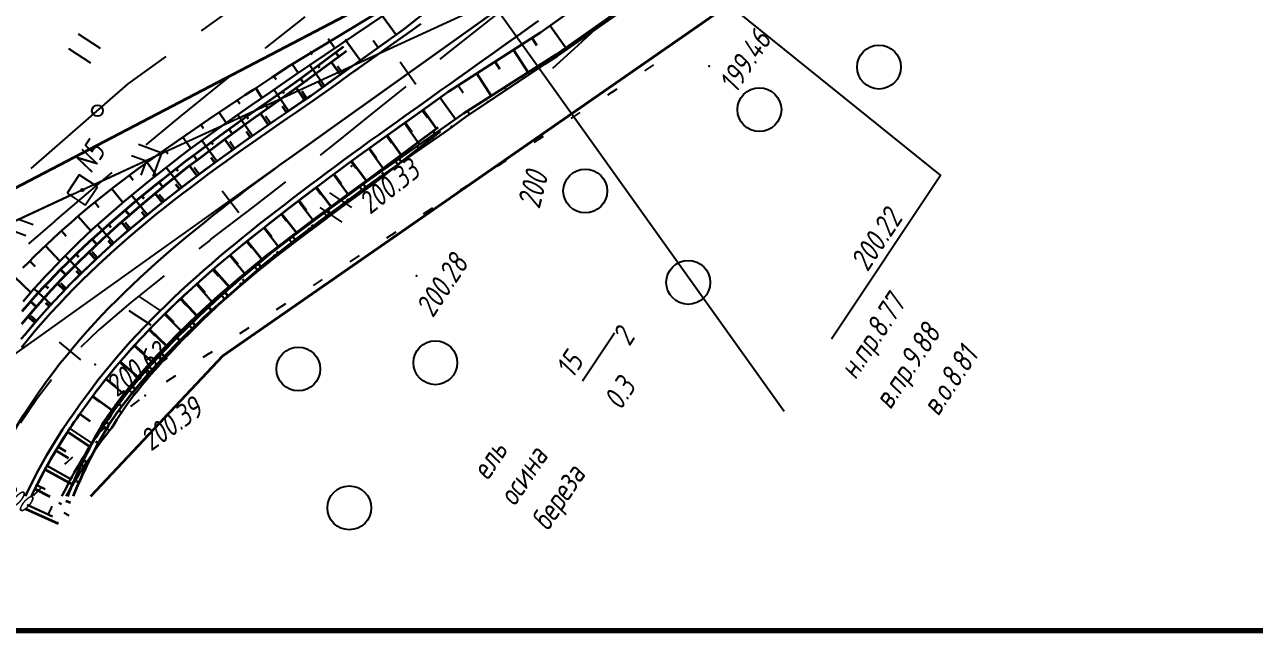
# Model space of a CAD drawing. Header units: millimetres. Extents: x 1808 to 2910, y -1045 to 155.
# Drawn here: x 1901.4 to 2013.6, y -130.5 to -75.3 of the extents above; entities that cross this region are included whole.
import ezdxf

# ---------------------------------------------------------------- set-up
doc = ezdxf.new("R2010")
doc.units = ezdxf.units.MM
doc.linetypes.add('CONTI', pattern=[0])
for name, color, linetype, lineweight in [('10', 1, 'Continuous', 35), ('КОПИЯ_ОСЬ_13_ОТКОСЫ', 7, 'Continuous', 30), ('КОПИЯ_ОСЬ_ГРАНИЦЫ_ПОЛОС', 7, 'Continuous', 30), ('ОСЬ_ВЕРХ_ПОКРЫТИЯ_ГРАНИЦЫ_ПОЛОС', 7, 'Continuous', 30), ('ОСЬ_ВЕРХ_ПОКРЫТИЯ_ОСЬ', 1, 'Continuous', 30), ('Ось_примыкания', 1, 'Continuous', 35)]:
    doc.layers.add(name, color=color, linetype=linetype, lineweight=lineweight)
for name, color, linetype in [('_Оформление', 7, 'Continuous'), ('GOR_BDEFAULT', 212, 'CONTI'), ('NAD_MDEFAULT', 7, 'CONTI'), ('PI_OTDEFAULT', 172, 'CONTI'), ('PI_TTDEFAULT', 5, 'CONTI'), ('PLN_O', 7, 'CONTI'), ('SIT_LDEFAULT', 7, 'CONTI'), ('USLZNDEFAULT', 7, 'CONTI'), ('ZAPSKDEFAULT', 7, 'CONTI'), ('КОПИЯ_ОСЬ_ТАНГЕНСЫ', 1, 'Continuous'), ('ОСЬ_ВЕРХ_ПОКРЫТИЯ_ОТКОСЫ', 7, 'Continuous'), ('ОСЬ_ВЕРХ_ПОКРЫТИЯ_ПИКЕТЫ', 1, 'Continuous')]:
    doc.layers.add(name, color=color, linetype=linetype)
doc.styles.add('eskd', font='isocpeur.ttf', dxfattribs={"width": 1.2, "height": 2})
doc.styles.add('SHRFT', font='isocpeui.ttf')

# ---------------------------------------------------------------- blocks, each defined once
blk = doc.blocks.new('BL_2011')
at = {"color": 0}
for p, q in [((0, 0), (0, 2.4)), ((1.6, 0), (1.6, 2.4))]:
    blk.add_line(p, q, dxfattribs=at)
blk = doc.blocks.new('BL_2004')
at = {"color": 0}
blk.add_circle((0, 0), 2, dxfattribs=at)
blk = doc.blocks.new('BL_27')
at = {"color": 0}
for p, q in [((1, 1), (-1, 1)), ((-1, 1), (-1, -1)), ((1, -1), (1, 1)), ((-1, -1), (1, -1))]:
    blk.add_line(p, q, dxfattribs=at)
blk.add_circle((0, 0), 0.1, dxfattribs=at)

msp = doc.modelspace()

# ---------------------------------------------------------------- linework, layer by layer
at = {"ltscale": 7}
msp.add_lwpolyline([(1970.69, -110.54), (1914.55, -31.89)], dxfattribs=at)
at = {"linetype": 'Continuous'}
msp.add_lwpolyline([(1975.03, -103.93), (1984.95, -89), (1957.59, -66.93)], dxfattribs=at)
at = {"layer": '10'}
for points in [[(2382.69, 127.33), (2304.69, 117.93), (2248.38, 103.31), (2232.75, 96.81), (2234.74, 91.43), (2189.64, 71.97), (2156, 57.46), (2151.97, 61.61), (2129.33, 51.95), (2020.8, 1.33), (1972.53, -32.75), (1978.89, -39.35), (1952.55, -57.17), (1943.27, -65.07), (1934.81, -72.26), (1892.21, -94.53), (1879.6, -105.38), (1875.38, -115.96)], [(2833.66, 67.69), (2735.09, 89.85), (2647.18, 100.83), (2559.51, 104.27), (2471.14, 107.41), (2378.38, 106.69), (2305.8, 97.11), (2295.2, 94.28), (2295.2, 94.28), (2255.3, 73.82), (2141.58, 24.66), (2035.75, -24.69), (1963.91, -74.64), (1919.51, -105.48), (1907.46, -118.26)], [(1907.46, -118.26), (1919.51, -105.48), (1963.91, -74.64), (2035.75, -24.69), (2141.58, 24.66), (2255.3, 73.82), (2295.2, 94.28), (2295.2, 94.28), (2305.8, 97.11), (2378.38, 106.69), (2471.14, 107.41), (2559.51, 104.27), (2647.18, 100.83), (2735.09, 89.85), (2833.66, 67.69)], [(1875.38, -115.96), (1879.6, -105.38), (1892.21, -94.53), (1934.81, -72.26), (1943.27, -65.07), (1952.55, -57.17), (1978.89, -39.35), (1972.53, -32.75), (2020.8, 1.33), (2129.33, 51.95)]]:
    msp.add_lwpolyline(points, dxfattribs=at)
at = {"layer": '_Оформление', "lineweight": 70, "ltscale": 200}
msp.add_lwpolyline([(2884.31, 155.37), (1844.1, 155.37), (1844.1, -130.51), (2884.31, -130.51)], close=True, dxfattribs=at)
at = {"layer": 'GOR_BDEFAULT', "color": 212, "elevation": 200, "flags": 128}
for points in [[(1970.51, -57.62), (1970.15, -58.28), (1969.31, -59.04), (1965.2, -63.73), (1961.98, -67.46), (1959.39, -70.53), (1956.79, -72.75), (1954.27, -74.97), (1951.87, -77.16), (1949.58, -79.26)], [(1903.92, -119.19), (1903.77, -119.47), (1903.54, -119.95)], [(1905.48, -120.06), (1905.02, -119.77)]]:
    msp.add_lwpolyline(points, dxfattribs=at)
at = {"layer": 'NAD_MDEFAULT', "color": 0}
msp.add_line((1952.32, -107.74), (1955.23, -103.37), dxfattribs=at)
at = {"layer": 'PI_TTDEFAULT', "color": 5}
for p in [(1963.86, -79.04, 199.46), (1931.23, -88.18, 200.33), (1937.18, -98.18, 200.28), (1907.87, -106.25, 200.62), (1912.41, -109.09, 200.39)]:
    msp.add_point(p, dxfattribs=at)
at = {"layer": 'PLN_O'}
for p, q in [((1917.57, -75.83), (1930.54, -66.46)), ((1910.87, -80.67), (1914.33, -78.18)), ((1902.03, -88.37), (1910.87, -80.67))]:
    msp.add_line(p, q, dxfattribs=at)
msp.add_circle((1908.07, -83.11), 0.5, dxfattribs=at)
at = {"layer": 'SIT_LDEFAULT', "color": 7}
for p, q in [((1906.68, -90.34), (1957.51, -66.96)), ((1923.42, -77.38), (1927.02, -74.54)), ((1944.52, -74.26), (1940.64, -77.35)), ((1923.38, -77.4), (1923.41, -77.37)), ((1940.63, -77.35), (1939.31, -78.41)), ((1957.98, -79.48), (1958.82, -78.94)), ((1915.66, -83.62), (1919.68, -80.36)), ((1919.68, -80.36), (1920.27, -79.9)), ((1936.19, -80.91), (1933.17, -83.33)), ((1954.63, -81.65), (1955.47, -81.11)), ((1912.5, -86.22), (1915.66, -83.62)), ((1933.17, -83.33), (1929.68, -86.13)), ((1951.27, -83.82), (1952.11, -83.28)), ((1913.95, -86.99), (1911.82, -86.2)), ((1929.68, -86.13), (1928.37, -87.15)), ((1947.9, -85.98), (1948.74, -85.44)), ((1907.59, -89.92), (1913.95, -86.99)), ((1911.17, -87.18), (1912.5, -87.67)), ((1913.16, -89.12), (1913.95, -86.99)), ((1912.5, -87.67), (1912.01, -88.99)), ((1944.54, -88.16), (1944.88, -87.94)), ((1944.88, -87.93), (1945.38, -87.61)), ((1907.69, -90.19), (1909.41, -88.76)), ((1925.23, -89.6), (1922.24, -91.9)), ((1864.57, -109.87), (1906.68, -90.34)), ((1905.77, -90.76), (1899.43, -93.71)), ((1904.19, -93.17), (1907.69, -90.19)), ((1941.19, -90.34), (1942.03, -89.8)), ((1922.24, -91.9), (1918.33, -94.89)), ((1937.82, -92.52), (1938.66, -91.98)), ((1902.21, -93.52), (1900.87, -93.03)), ((1899.43, -93.71), (1901.54, -94.48)), ((1901.82, -95.26), (1904.2, -93.18)), ((1934.47, -94.69), (1935.31, -94.15)), ((1918.34, -94.91), (1917.3, -95.71)), ((1931.12, -96.88), (1931.96, -96.33)), ((1914.14, -98.16), (1911.11, -100.6)), ((1927.76, -99.05), (1928.6, -98.51)), ((1911.11, -100.6), (1908.18, -103.1)), ((1924.41, -101.23), (1925.25, -100.69)), ((1908.18, -103.1), (1906.56, -104.66)), ((1921.06, -103.42), (1921.9, -102.88)), ((1917.72, -105.6), (1918.19, -105.29)), ((1918.19, -105.29), (1918.55, -105.06)), ((1903.89, -107.64), (1902.57, -109.36)), ((1914.38, -107.8), (1915.21, -107.25)), ((1902.58, -109.36), (1901.06, -111.62)), ((1911.1, -110.09), (1911.89, -109.48)), ((1908.01, -112.66), (1908.77, -112.01)), ((1905.09, -115.36), (1905.28, -115.19)), ((1905.28, -115.19), (1905.82, -114.69)), ((1902.24, -118.19), (1902.95, -117.48))]:
    msp.add_line(p, q, dxfattribs=at)
at = {"layer": 'КОПИЯ_ОСЬ_13_ОТКОСЫ'}
for points in [[(1902.05, -118.26), (1902.14, -118.06), (1902.32, -117.7), (1902.49, -117.35), (1902.68, -116.99), (1902.86, -116.64), (1903.05, -116.28), (1903.24, -115.93), (1903.43, -115.58), (1903.62, -115.23), (1903.82, -114.88), (1904.02, -114.54), (1904.23, -114.19), (1904.43, -113.85), (1904.64, -113.51), (1904.85, -113.17), (1905.07, -112.83), (1905.29, -112.5), (1905.5, -112.16), (1905.73, -111.83), (1905.95, -111.5), (1906.18, -111.17), (1906.41, -110.84), (1906.64, -110.52), (1906.88, -110.19), (1907.15, -109.81), (1907.43, -109.43), (1907.71, -109.04), (1907.99, -108.67), (1908.28, -108.29), (1908.66, -107.8), (1909.05, -107.31), (1909.44, -106.83), (1909.84, -106.35), (1910.26, -105.86), (1910.68, -105.38), (1911.1, -104.9), (1911.53, -104.42), (1911.97, -103.95), (1912.41, -103.48), (1912.86, -103.01), (1913.31, -102.55), (1915.16, -100.73), (1917.08, -98.95), (1919.06, -97.21), (1921.09, -95.51), (1923.21, -93.81), (1925.45, -92.05), (1927.73, -90.32), (1929.27, -89.17), (1931.59, -87.44), (1940.05, -81.39), (1948.48, -75.99), (1971.52, -59.55)], [(1904.83, -118.26), (1904.89, -118.15), (1905.06, -117.8), (1905.23, -117.47), (1905.41, -117.13), (1905.59, -116.79), (1905.77, -116.46), (1905.95, -116.12), (1906.14, -115.79), (1906.33, -115.46), (1906.52, -115.13), (1906.71, -114.8), (1906.91, -114.48), (1907.11, -114.15), (1907.31, -113.83), (1907.52, -113.51), (1907.73, -113.19), (1907.94, -112.87), (1908.15, -112.55), (1908.37, -112.23), (1908.58, -111.92), (1908.8, -111.61), (1909.06, -111.23), (1909.31, -110.86), (1909.57, -110.49), (1909.83, -110.12), (1910.1, -109.76), (1910.55, -109.15), (1910.94, -108.67), (1911.33, -108.2), (1911.72, -107.73), (1912.12, -107.26), (1912.52, -106.79), (1912.94, -106.33), (1913.35, -105.87), (1913.77, -105.41), (1915.52, -103.61), (1916.12, -103.02), (1917.34, -101.85), (1919.21, -100.11), (1921.15, -98.41), (1923.15, -96.73), (1923.83, -96.17), (1926.05, -94.45), (1928.32, -92.75), (1929.08, -92.18), (1930.62, -91.05), (1932.95, -89.35), (1941.46, -83.36), (1949.91, -77.99), (1973.05, -61.69)], [(1904.83, -118.26), (1904.89, -118.15), (1905.06, -117.8), (1905.23, -117.47), (1905.41, -117.13), (1905.59, -116.79), (1905.77, -116.46), (1905.95, -116.12), (1906.14, -115.79), (1906.33, -115.46), (1906.52, -115.13), (1906.71, -114.8), (1906.91, -114.48), (1907.11, -114.15), (1907.31, -113.83), (1907.52, -113.51), (1907.73, -113.19), (1907.94, -112.87), (1908.15, -112.55), (1908.37, -112.23), (1908.58, -111.92), (1908.8, -111.61), (1909.06, -111.23), (1909.31, -110.86), (1909.57, -110.49), (1909.83, -110.12), (1910.1, -109.76), (1910.55, -109.15), (1910.94, -108.67), (1911.33, -108.2), (1911.72, -107.73), (1912.12, -107.26), (1912.52, -106.79), (1912.94, -106.33), (1913.35, -105.87), (1913.77, -105.41), (1915.52, -103.61), (1916.12, -103.02), (1917.34, -101.85), (1919.21, -100.11), (1921.15, -98.41), (1923.15, -96.73), (1923.83, -96.17), (1926.05, -94.45), (1928.32, -92.75), (1929.08, -92.18), (1930.62, -91.05), (1932.95, -89.35), (1941.46, -83.36), (1949.91, -77.99), (1973.05, -61.69)], [(1901.12, -103.93), (1901.46, -103.51), (1901.81, -103.09), (1902.27, -102.54), (1902.74, -102.01), (1903.21, -101.47), (1903.69, -100.94), (1904.18, -100.41), (1904.67, -99.89), (1905.17, -99.37), (1905.68, -98.85), (1906.19, -98.34), (1906.7, -97.84), (1907.22, -97.34), (1907.74, -96.84), (1908.44, -96.2), (1909.14, -95.56), (1909.85, -94.92), (1912.01, -93.08), (1914.21, -91.3), (1916.43, -89.59), (1918.72, -87.89), (1921.12, -86.17), (1923.52, -84.49), (1925.12, -83.38), (1927.52, -81.74), (1935.99, -75.7), (1943.84, -69.48)], [(1901.26, -97.45), (1901.8, -96.91), (1902.34, -96.38), (1902.89, -95.84), (1903.44, -95.32), (1903.99, -94.8), (1904.54, -94.29), (1905.1, -93.79), (1905.66, -93.29), (1906.41, -92.63), (1907.17, -91.99), (1909.48, -90.14), (1911.81, -88.38), (1914.15, -86.7), (1914.94, -86.15), (1918.2, -83.9), (1920.68, -82.24), (1921.5, -81.7), (1922.32, -81.16), (1923.96, -80.09), (1925.59, -79.03), (1935.34, -73.11)], [(1901.29, -100.5), (1901.78, -99.93), (1902.27, -99.37), (1902.77, -98.81), (1903.27, -98.27), (1903.78, -97.73), (1904.29, -97.19), (1904.81, -96.66), (1905.33, -96.13), (1905.85, -95.62), (1906.38, -95.1), (1906.91, -94.59), (1907.62, -93.92), (1908.34, -93.26), (1910.53, -91.36), (1912.75, -89.53), (1914.99, -87.76), (1915.74, -87.19), (1916.5, -86.62), (1918.92, -84.86), (1921.34, -83.14), (1922.14, -82.58), (1923.75, -81.47), (1926.15, -79.82), (1935.59, -73.46)], [(1901.29, -100.5), (1901.78, -99.93), (1902.27, -99.37), (1902.77, -98.81), (1903.27, -98.27), (1903.78, -97.73), (1904.29, -97.19), (1904.81, -96.66), (1905.33, -96.13), (1905.85, -95.62), (1906.38, -95.1), (1906.91, -94.59), (1907.62, -93.92), (1908.34, -93.26), (1910.53, -91.36), (1912.75, -89.53), (1914.99, -87.76), (1915.74, -87.19), (1916.5, -86.62), (1918.92, -84.86), (1921.34, -83.14), (1922.14, -82.58), (1923.75, -81.47), (1926.15, -79.82), (1935.59, -73.46)], [(1905.21, -118.26), (1905.37, -117.98), (1905.56, -117.64), (1905.75, -117.32), (1905.94, -116.99), (1906.14, -116.67), (1906.33, -116.35), (1906.54, -116.03), (1906.74, -115.71), (1906.94, -115.39), (1907.15, -115.08), (1907.36, -114.77), (1907.58, -114.45), (1907.79, -114.14), (1908.01, -113.84), (1908.23, -113.53), (1908.45, -113.22), (1908.68, -112.92), (1908.91, -112.62), (1909.14, -112.32), (1909.37, -112.02), (1909.61, -111.65), (1909.85, -111.27), (1910.09, -110.9), (1910.34, -110.52), (1910.59, -110.16), (1911.03, -109.54), (1911.4, -109.06), (1911.78, -108.59), (1912.16, -108.11), (1912.55, -107.65), (1912.94, -107.18), (1913.35, -106.71), (1913.75, -106.25), (1914.16, -105.8), (1915.87, -103.99), (1916.46, -103.39), (1917.65, -102.21), (1919.5, -100.45), (1921.41, -98.73), (1923.38, -97.02), (1924.05, -96.46), (1926.27, -94.74), (1928.53, -93.04), (1929.29, -92.47), (1930.83, -91.34), (1933.16, -89.63), (1940.06, -84.85), (1941.68, -83.67), (1948.91, -78.83), (1950.01, -78.13), (1956.56, -73.54)], [(1935.3, -76.19), (1934.08, -74.48)], [(1949.37, -75.36), (1950.8, -77.36)], [(1953.61, -75.6), (1953.58, -75.55)], [(1929.12, -76.56), (1929.65, -77.32)], [(1932.04, -78.51), (1930.67, -76.6)], [(1933.67, -77.35), (1933.21, -76.71)], [(1947.72, -76.48), (1948.15, -77.17)], [(1951.97, -76.75), (1951.87, -76.6)], [(1927.48, -77.71), (1927.66, -77.97)], [(1946.03, -77.56), (1947.35, -79.61)], [(1950.34, -77.9), (1950.3, -77.85)], [(1925.84, -78.86), (1926.39, -79.64)], [(1928.79, -80.84), (1927.42, -78.92)], [(1930.41, -79.68), (1929.96, -79.04)], [(1944.35, -78.64), (1944.78, -79.32)], [(1948.66, -79), (1948.56, -78.84)], [(1924.17, -79.95), (1924.36, -80.25)], [(1942.66, -79.72), (1943.97, -81.76)], [(1947, -80.11), (1946.95, -80.03)], [(1922.5, -81.05), (1923.07, -81.94)], [(1925.5, -83.12), (1924.17, -81.18)], [(1927.15, -81.99), (1926.71, -81.34)], [(1940.98, -80.8), (1941.41, -81.48)], [(1945.34, -81.22), (1945.18, -80.99)], [(1920.82, -82.14), (1921.04, -82.47)], [(1939.32, -81.92), (1940.72, -83.88)], [(1943.68, -82.34), (1943.61, -82.23)], [(1919.16, -83.26), (1919.81, -84.22)], [(1922.22, -85.4), (1920.87, -83.48)], [(1923.86, -84.26), (1923.41, -83.61)], [(1937.69, -83.08), (1938.16, -83.73)], [(1942.02, -83.45), (1941.81, -83.14)], [(1917.5, -84.38), (1917.74, -84.73)], [(1936.07, -84.24), (1937.45, -86.18)], [(1940.39, -84.61), (1940.31, -84.5)], [(1915.86, -85.51), (1916.58, -86.56)], [(1918.96, -87.72), (1917.59, -85.82)], [(1920.58, -86.55), (1920.13, -85.92)], [(1934.44, -85.4), (1934.9, -86.04)], [(1938.75, -85.75), (1938.52, -85.43)], [(1914.21, -86.65), (1914.49, -87.05)], [(1932.81, -86.56), (1934.18, -88.48)], [(1937.11, -86.89), (1937.04, -86.79)], [(1912.59, -87.82), (1913.43, -88.99)], [(1915.75, -90.11), (1914.34, -88.28)], [(1917.35, -88.91), (1916.89, -88.29)], [(1931.19, -87.73), (1931.65, -88.36)], [(1935.46, -88.03), (1935.25, -87.73)], [(1910.98, -89.01), (1911.31, -89.44)], [(1929.59, -88.93), (1930.98, -90.79)], [(1933.82, -89.17), (1933.75, -89.08)], [(1909.39, -90.22), (1910.39, -91.47)], [(1912.61, -92.59), (1911.18, -90.82)], [(1914.17, -91.33), (1913.69, -90.74)], [(1927.98, -90.13), (1928.44, -90.74)], [(1932.19, -90.34), (1931.99, -90.06)], [(1907.83, -91.46), (1908.2, -91.93)], [(1926.39, -91.34), (1927.78, -93.16)], [(1930.58, -91.52), (1930.51, -91.43)], [(1906.29, -92.74), (1907.45, -94.08)], [(1924.81, -92.56), (1925.27, -93.15)], [(1928.97, -92.71), (1928.76, -92.42)], [(1904.79, -94.07), (1905.22, -94.54)], [(1909.56, -95.18), (1908.07, -93.51)], [(1911.08, -93.87), (1910.59, -93.31)], [(1923.23, -93.79), (1924.62, -95.56)], [(1927.37, -93.91), (1927.3, -93.82)], [(1921.67, -95.04), (1922.14, -95.63)], [(1925.78, -95.12), (1925.56, -94.84)], [(1903.32, -95.43), (1904.65, -96.82)], [(1906.63, -97.9), (1905.11, -96.35)], [(1908.08, -96.52), (1907.59, -95.99)], [(1920.13, -96.31), (1921.58, -98.05)], [(1924.2, -96.35), (1924.12, -96.24)], [(1901.89, -96.82), (1902.38, -97.31)], [(1922.67, -97.64), (1922.42, -97.34)], [(1900.49, -98.25), (1902, -99.68)], [(1918.6, -97.61), (1919.11, -98.19)], [(1903.85, -100.77), (1902.3, -99.34)], [(1905.22, -99.32), (1904.72, -98.83)], [(1917.1, -98.93), (1918.62, -100.66)], [(1921.16, -98.95), (1921.06, -98.84)], [(1915.63, -100.29), (1916.16, -100.85)], [(1919.68, -100.29), (1919.38, -99.96)], [(1902.52, -102.26), (1902, -101.82)], [(1914.19, -101.68), (1915.82, -103.32)], [(1918.23, -101.66), (1918.11, -101.54)], [(1912.78, -103.09), (1913.34, -103.63)], [(1916.79, -103.06), (1916.44, -102.71)], [(1911.41, -104.55), (1913.14, -106.11)], [(1915.4, -104.49), (1915.26, -104.36)], [(1910.09, -106.05), (1910.68, -106.56)], [(1914.03, -105.95), (1913.62, -105.58)], [(1908.82, -107.6), (1910.64, -109.04)], [(1912.71, -107.45), (1912.56, -107.32)], [(1911.44, -109), (1910.97, -108.63)], [(1907.6, -109.18), (1908.25, -109.66)], [(1910.28, -110.62), (1910.09, -110.5)], [(1905.56, -112.08), (1907.57, -113.42)], [(1909.16, -112.29), (1908.62, -111.87)], [(1904.48, -113.77), (1905.19, -114.2)], [(1907.97, -113.9), (1907.83, -113.8)], [(1903.48, -115.5), (1905.64, -116.7)], [(1906.84, -115.55), (1906.43, -115.28)], [(1902.54, -117.26), (1903.29, -117.64)], [(1905.79, -117.25), (1905.7, -117.2)], [(1904.8, -119), (1904.54, -118.86)], [(1901.67, -119.06), (1903.96, -120.11)]]:
    msp.add_lwpolyline(points, dxfattribs=at)
at = {"layer": 'КОПИЯ_ОСЬ_ГРАНИЦЫ_ПОЛОС'}
msp.add_lwpolyline([(1937.57, -75.18), (1936.76, -75.76), (1935.95, -76.34), (1935.13, -76.92), (1934.32, -77.5), (1933.51, -78.08), (1932.69, -78.66), (1931.88, -79.24), (1931.07, -79.82), (1930.25, -80.4), (1929.44, -80.98), (1928.63, -81.56), (1927.81, -82.14), (1927.01, -82.69), (1926.21, -83.25), (1925.4, -83.8), (1924.6, -84.35), (1923.79, -84.91), (1922.99, -85.47), (1922.18, -86.03), (1921.38, -86.6), (1920.57, -87.17), (1919.77, -87.74), (1918.97, -88.33), (1918.17, -88.91), (1917.37, -89.5), (1916.58, -90.1), (1915.79, -90.7), (1915, -91.31), (1914.21, -91.93), (1913.43, -92.56), (1912.66, -93.19), (1911.88, -93.84), (1911.12, -94.49), (1910.35, -95.15), (1909.6, -95.82), (1908.85, -96.5), (1908.1, -97.19), (1907.37, -97.89), (1906.64, -98.6), (1905.92, -99.32), (1905.21, -100.05), (1904.5, -100.8), (1903.81, -101.55), (1903.13, -102.32), (1902.45, -103.1), (1901.79, -103.9), (1901.14, -104.7)], dxfattribs=at)
at = {"layer": 'КОПИЯ_ОСЬ_ТАНГЕНСЫ'}
msp.add_line((1882.38, -118.26), (2034.48, -9.69), dxfattribs=at)
at = {"layer": 'ОСЬ_ВЕРХ_ПОКРЫТИЯ_ГРАНИЦЫ_ПОЛОС'}
for points in [[(1931.59, -78.83), (1935.99, -75.7), (1943.84, -69.48), (2001.88, -28.06), (2006.79, -24.58), (2010.08, -22.28), (2012.96, -20.27), (2019.19, -16)], [(1938.07, -82.81), (1940.05, -81.39), (1948.48, -75.99), (1971.52, -59.55), (2006.27, -35.1), (2010.36, -32.24), (2013.63, -29.97)], [(1948.29, -74.9), (1947.48, -75.48), (1946.67, -76.06), (1945.86, -76.64), (1945.05, -77.21), (1944.24, -77.79), (1943.43, -78.37), (1942.62, -78.95), (1941.82, -79.52), (1941.01, -80.1), (1940.2, -80.68), (1939.39, -81.25), (1938.58, -81.83), (1937.77, -82.41), (1936.96, -82.99), (1936.15, -83.56), (1935.34, -84.14), (1934.53, -84.72), (1933.73, -85.3), (1932.92, -85.87), (1932.11, -86.45), (1931.3, -87.03), (1930.52, -87.61), (1929.74, -88.19), (1928.97, -88.77), (1928.19, -89.35), (1927.42, -89.93), (1926.65, -90.51), (1925.88, -91.09), (1925.12, -91.68), (1924.36, -92.26), (1923.61, -92.85), (1922.86, -93.44), (1922.11, -94.04), (1921.37, -94.64), (1920.63, -95.24), (1919.9, -95.84), (1919.18, -96.45), (1918.46, -97.07), (1917.75, -97.69), (1917.04, -98.31), (1916.34, -98.94), (1915.65, -99.58), (1914.97, -100.22), (1914.29, -100.86), (1913.63, -101.52), (1912.97, -102.18), (1912.33, -102.84), (1911.69, -103.52), (1911.06, -104.2), (1910.45, -104.88), (1909.84, -105.58), (1909.25, -106.28), (1908.67, -106.99), (1908.1, -107.7), (1907.54, -108.43), (1907, -109.16), (1906.47, -109.9), (1905.93, -110.65), (1905.4, -111.42), (1904.89, -112.19), (1904.38, -112.97), (1903.9, -113.76), (1903.43, -114.56), (1902.97, -115.37), (1902.52, -116.19), (1902.1, -117.01), (1901.68, -117.84), (1901.49, -118.26)], [(1901.14, -104.7), (1901.79, -103.9), (1902.45, -103.1), (1903.13, -102.32), (1903.81, -101.55), (1904.5, -100.8), (1905.21, -100.05), (1905.92, -99.32), (1906.64, -98.6), (1907.37, -97.89), (1908.1, -97.19), (1908.85, -96.5), (1909.6, -95.82), (1910.35, -95.15), (1911.12, -94.49), (1911.88, -93.84), (1912.66, -93.19), (1913.43, -92.56), (1914.21, -91.93), (1915, -91.31), (1915.79, -90.7), (1916.58, -90.1), (1917.37, -89.5), (1918.17, -88.91), (1918.97, -88.33), (1919.77, -87.74), (1920.57, -87.17), (1921.38, -86.6), (1922.18, -86.03), (1922.99, -85.47), (1923.79, -84.91), (1924.6, -84.35), (1925.4, -83.8), (1926.21, -83.25), (1927.01, -82.69), (1927.81, -82.14), (1928.63, -81.56), (1929.44, -80.98), (1930.25, -80.4), (1931.07, -79.82), (1931.87, -79.25)], [(1901.41, -103.58), (1902.07, -102.78), (1902.75, -101.99), (1903.44, -101.22), (1904.14, -100.46), (1904.84, -99.71), (1905.56, -98.97), (1906.29, -98.24), (1907.02, -97.53), (1907.76, -96.82), (1908.51, -96.13), (1909.26, -95.44), (1910.02, -94.77), (1910.79, -94.11), (1911.56, -93.45), (1912.34, -92.81), (1913.12, -92.17), (1913.9, -91.54), (1914.69, -90.92), (1915.48, -90.31), (1916.28, -89.7), (1917.07, -89.1), (1917.87, -88.51), (1918.68, -87.92), (1919.48, -87.34), (1920.28, -86.76), (1921.09, -86.19), (1921.89, -85.62), (1922.7, -85.06), (1923.51, -84.5), (1924.31, -83.94), (1925.12, -83.39), (1925.92, -82.83), (1926.73, -82.28), (1927.53, -81.74), (1928.34, -81.16), (1929.15, -80.58), (1929.96, -80), (1930.78, -79.42), (1931.59, -78.84)], [(1902.04, -118.26), (1902.13, -118.06), (1902.54, -117.24), (1902.97, -116.42), (1903.4, -115.61), (1903.86, -114.81), (1904.33, -114.02), (1904.81, -113.24), (1905.3, -112.46), (1905.81, -111.7), (1906.34, -110.94), (1906.88, -110.19), (1907.41, -109.45), (1907.94, -108.73), (1908.49, -108.01), (1909.06, -107.3), (1909.63, -106.6), (1910.22, -105.9), (1910.82, -105.21), (1911.43, -104.53), (1912.05, -103.86), (1912.69, -103.19), (1913.33, -102.53), (1913.98, -101.87), (1914.64, -101.22), (1915.31, -100.58), (1915.99, -99.94), (1916.68, -99.31), (1917.37, -98.68), (1918.07, -98.06), (1918.78, -97.45), (1919.5, -96.83), (1920.22, -96.23), (1920.95, -95.62), (1921.68, -95.02), (1922.42, -94.43), (1923.17, -93.84), (1923.92, -93.25), (1924.67, -92.66), (1925.43, -92.07), (1926.19, -91.49), (1926.95, -90.91), (1927.72, -90.33), (1928.49, -89.75), (1929.26, -89.17), (1930.04, -88.59), (1930.82, -88.01), (1931.59, -87.43), (1932.4, -86.86), (1933.21, -86.28), (1934.02, -85.7), (1934.83, -85.13), (1935.63, -84.55), (1936.44, -83.97), (1937.25, -83.39), (1938.06, -82.82), (1938.07, -82.81)], [(1902.05, -118.26), (1902.14, -118.06), (1902.32, -117.7), (1902.49, -117.35), (1902.68, -116.99), (1902.86, -116.64), (1903.05, -116.28), (1903.24, -115.93), (1903.43, -115.58), (1903.62, -115.23), (1903.82, -114.88), (1904.02, -114.54), (1904.23, -114.19), (1904.43, -113.85), (1904.64, -113.51), (1904.85, -113.17), (1905.07, -112.83), (1905.29, -112.5), (1905.5, -112.16), (1905.73, -111.83), (1905.95, -111.5), (1906.18, -111.17), (1906.41, -110.84), (1906.64, -110.52), (1906.88, -110.19), (1907.15, -109.81), (1907.43, -109.43), (1907.71, -109.04), (1907.99, -108.67), (1908.28, -108.29), (1908.66, -107.8), (1909.05, -107.31), (1909.44, -106.83), (1909.84, -106.35), (1910.26, -105.86), (1910.68, -105.38), (1911.1, -104.9), (1911.53, -104.42), (1911.97, -103.95), (1912.41, -103.48), (1912.86, -103.01), (1913.31, -102.55), (1915.16, -100.73), (1917.08, -98.95), (1919.06, -97.21), (1921.09, -95.51), (1923.21, -93.81), (1925.45, -92.05), (1927.73, -90.32), (1929.27, -89.17), (1931.59, -87.44), (1938.07, -82.81)]]:
    msp.add_lwpolyline(points, dxfattribs=at)
at = {"layer": 'ОСЬ_ВЕРХ_ПОКРЫТИЯ_ОСЬ'}
msp.add_lwpolyline([(1897.42, -118.26, -0.055386), (1903.48, -107.73), (1903.48, -107.73), (1904.06, -106.95), (1904.65, -106.18), (1905.26, -105.42), (1905.88, -104.67), (1906.51, -103.93), (1907.16, -103.2), (1907.81, -102.49), (1908.47, -101.77), (1909.15, -101.07), (1909.83, -100.38), (1910.52, -99.7), (1911.22, -99.02), (1911.93, -98.36), (1912.64, -97.7), (1913.37, -97.05), (1914.09, -96.4), (1914.83, -95.77), (1915.57, -95.14), (1916.32, -94.52), (1917.07, -93.9), (1917.83, -93.29), (1918.59, -92.68), (1919.35, -92.08), (1920.12, -91.49), (1920.89, -90.9), (1921.67, -90.31), (1922.45, -89.73), (1923.23, -89.15), (1924.01, -88.58), (1924.8, -88), (1925.59, -87.43), (1927.16, -86.3), (1929.54, -84.6), (1929.54, -84.6), (1997.64, -35.99)], format="xyb", dxfattribs=at)
at = {"layer": 'ОСЬ_ВЕРХ_ПОКРЫТИЯ_ОТКОСЫ'}
msp.add_lwpolyline([(1901.12, -103.93), (1901.46, -103.51), (1901.81, -103.09), (1902.27, -102.54), (1902.74, -102.01), (1903.21, -101.47), (1903.69, -100.94), (1904.18, -100.41), (1904.67, -99.89), (1905.17, -99.37), (1905.68, -98.85), (1906.19, -98.34), (1906.7, -97.84), (1907.22, -97.34), (1907.74, -96.84), (1908.44, -96.2), (1909.14, -95.56), (1909.85, -94.92), (1912.01, -93.08), (1914.21, -91.3), (1916.43, -89.59), (1918.72, -87.89), (1921.12, -86.17), (1923.52, -84.49), (1925.12, -83.38), (1927.52, -81.74), (1931.59, -78.83)], dxfattribs=at)
at = {"layer": 'ОСЬ_ВЕРХ_ПОКРЫТИЯ_ПИКЕТЫ'}
for p, q in [((1937.12, -80.72), (1935.67, -78.69)), ((1920.95, -92.43), (1919.43, -90.44)), ((1906.55, -105.83), (1904.62, -104.23))]:
    msp.add_line(p, q, dxfattribs=at)
at = {"layer": 'Ось_примыкания', "color": 0}
for p, q in [((1929.78, -77.8), (1930.07, -78.19)), ((1928.17, -78.99), (1928.32, -79.18)), ((1930.23, -79.81), (1929.41, -78.67)), ((1926.57, -80.18), (1926.85, -80.56)), ((1928.6, -80.97), (1928.2, -80.41)), ((1924.93, -81.33), (1925.07, -81.53)), ((1926.96, -82.12), (1926.21, -81.02)), ((1923.3, -82.48), (1923.58, -82.88)), ((1925.31, -83.25), (1924.94, -82.71)), ((1921.66, -83.64), (1921.81, -83.84)), ((1923.67, -84.39), (1922.94, -83.34)), ((1937.74, -83.04), (1938.96, -84.74)), ((1920.04, -84.8), (1920.34, -85.22)), ((1922.03, -85.53), (1921.67, -85.02)), ((1936.12, -84.21), (1936.73, -85.07)), ((1938.93, -85.29), (1938.67, -84.95)), ((1918.43, -85.98), (1918.58, -86.2)), ((1920.39, -86.69), (1919.68, -85.7)), ((1934.49, -85.37), (1935.75, -87.14)), ((1937.36, -86.52), (1937.22, -86.34)), ((1916.82, -87.18), (1917.14, -87.6)), ((1918.77, -87.85), (1918.43, -87.37)), ((1932.86, -86.53), (1933.5, -87.43)), ((1935.79, -87.76), (1935.47, -87.35)), ((1915.24, -88.4), (1915.4, -88.61)), ((1917.16, -89.04), (1916.47, -88.12)), ((1931.24, -87.7), (1932.58, -89.5)), ((1913.66, -89.63), (1914.02, -90.07)), ((1929.63, -88.89), (1930.3, -89.79)), ((1932.63, -90.2), (1932.28, -89.73)), ((1934.21, -88.99), (1934.04, -88.77)), ((1913.99, -91.48), (1913.32, -90.65)), ((1915.57, -90.25), (1915.23, -89.81)), ((1928.03, -90.09), (1929.36, -91.86)), ((1912.11, -90.9), (1912.3, -91.12)), ((1926.44, -91.3), (1927.1, -92.17)), ((1931.01, -91.38), (1930.84, -91.14)), ((1910.59, -92.19), (1910.98, -92.64)), ((1912.43, -92.74), (1912.11, -92.34)), ((1924.85, -92.52), (1926.19, -94.23)), ((1929.4, -92.57), (1929.05, -92.09)), ((1909.08, -93.5), (1909.28, -93.73)), ((1910.9, -94.02), (1910.26, -93.27)), ((1923.28, -93.75), (1923.94, -94.6)), ((1927.8, -93.76), (1927.62, -93.53)), ((1907.59, -94.84), (1908.02, -95.31)), ((1909.39, -95.33), (1909.07, -94.98)), ((1921.72, -95), (1923.06, -96.67)), ((1926.2, -94.97), (1925.84, -94.5)), ((1906.13, -96.2), (1906.35, -96.44)), ((1907.91, -96.68), (1907.28, -96)), ((1920.18, -96.28), (1920.86, -97.1)), ((1924.61, -96.19), (1924.43, -95.95)), ((1918.65, -97.57), (1920.07, -99.18)), ((1923.05, -97.43), (1922.68, -96.98)), ((1904.7, -97.6), (1905.18, -98.08)), ((1906.47, -98.06), (1906.15, -97.74)), ((1921.51, -98.71), (1921.32, -98.48)), ((1903.31, -99.04), (1903.56, -99.28)), ((1905.06, -99.48), (1904.42, -98.87)), ((1917.15, -98.89), (1917.86, -99.7)), ((1919.99, -100.01), (1919.61, -99.58)), ((1901.96, -100.52), (1902.5, -100.99)), ((1903.69, -100.94), (1903.37, -100.65)), ((1915.68, -100.24), (1917.13, -101.82)), ((1902.37, -102.44), (1901.73, -101.89)), ((1914.24, -101.63), (1914.99, -102.4)), ((1918.49, -101.33), (1918.3, -101.12)), ((1912.82, -103.05), (1914.38, -104.54)), ((1917.02, -102.69), (1916.64, -102.29)), ((1915.59, -104.08), (1915.39, -103.89)), ((1911.46, -104.51), (1912.26, -105.23)), ((1914.19, -105.52), (1913.8, -105.14)), ((1910.13, -106.01), (1911.77, -107.4)), ((1908.86, -107.55), (1909.7, -108.22)), ((1912.84, -106.99), (1912.64, -106.81)), ((1911.54, -108.51), (1911.13, -108.17)), ((1907.64, -109.13), (1909.4, -110.43)), ((1910.3, -110.08), (1910.09, -109.92)), ((1906.47, -110.76), (1907.4, -111.42)), ((1909.14, -111.71), (1908.71, -111.41)), ((1905.34, -112.41), (1907.41, -113.76)), ((1904.28, -114.1), (1905.42, -114.79)), ((1908.15, -113.44), (1907.92, -113.32)), ((1907.23, -115.22), (1906.79, -115)), ((1903.29, -115.84), (1905.79, -117.21)), ((1902.36, -117.61), (1903.73, -118.29)), ((1906.39, -117.03), (1906.17, -116.94)), ((1905.62, -118.88), (1905.19, -118.71)), ((1901.51, -119.42), (1904.47, -120.75))]:
    msp.add_line(p, q, dxfattribs=at)
for points in [[(1901.19, -101.39), (1901.68, -100.83), (1902.18, -100.28), (1902.67, -99.73), (1903.18, -99.18), (1903.69, -98.65), (1904.2, -98.12), (1904.71, -97.59), (1905.23, -97.07), (1905.76, -96.56), (1906.28, -96.05), (1906.81, -95.55), (1907.35, -95.05), (1908.07, -94.4), (1909.51, -93.12), (1911.69, -91.24), (1913.9, -89.44), (1916.14, -87.69), (1916.89, -87.12), (1919.28, -85.35), (1921.68, -83.62), (1922.48, -83.05), (1924.08, -81.93), (1926.47, -80.26), (1930.5, -77.26)], [(1901.16, -102.56), (1902.39, -101.11), (1902.88, -100.56), (1903.37, -100.01), (1903.86, -99.47), (1904.36, -98.94), (1904.86, -98.41), (1905.37, -97.89), (1905.88, -97.37), (1906.4, -96.85), (1907.09, -96.18), (1907.79, -95.52), (1908.49, -94.86), (1909.91, -93.57), (1912.07, -91.69), (1914.26, -89.88), (1916.47, -88.12), (1917.21, -87.55), (1919.59, -85.77), (1921.98, -84.03), (1922.78, -83.46), (1924.36, -82.32), (1926.74, -80.64), (1930.78, -77.66)], [(1905.37, -118.26), (1905.39, -118.21), (1905.53, -117.84), (1905.68, -117.48), (1905.83, -117.11), (1905.99, -116.75), (1906.15, -116.39), (1906.31, -116.03), (1906.47, -115.67), (1906.64, -115.31), (1906.82, -114.92), (1907.01, -114.54), (1907.21, -114.15), (1907.4, -113.77), (1907.6, -113.38), (1907.81, -113), (1908.01, -112.62), (1908.22, -112.25), (1908.44, -111.87), (1908.65, -111.5), (1908.91, -111.12), (1909.17, -110.75), (1909.43, -110.38), (1909.7, -110.01), (1909.97, -109.65), (1910.42, -109.04), (1910.81, -108.56), (1911.2, -108.09), (1911.59, -107.61), (1911.99, -107.15), (1912.4, -106.68), (1912.81, -106.21), (1913.23, -105.75), (1913.65, -105.3), (1915.4, -103.49), (1917.22, -101.73), (1919.12, -100), (1921.08, -98.31), (1923.09, -96.64), (1923.77, -96.09), (1926, -94.38), (1928.26, -92.67), (1929.03, -92.11), (1930.57, -90.97), (1932.9, -89.27), (1939.14, -84.6)], [(1905.87, -118.26), (1905.98, -117.99), (1906.13, -117.62), (1906.29, -117.26), (1906.45, -116.9), (1906.61, -116.54), (1906.77, -116.18), (1906.94, -115.82), (1907.11, -115.46), (1907.29, -115.11), (1907.46, -114.75), (1907.64, -114.4), (1907.82, -114.05), (1908.02, -113.67), (1908.23, -113.29), (1908.44, -112.92), (1908.65, -112.55), (1908.86, -112.18), (1909.08, -111.81), (1909.33, -111.44), (1909.59, -111.07), (1909.85, -110.7), (1910.11, -110.34), (1910.38, -109.98), (1910.83, -109.38), (1911.21, -108.9), (1911.6, -108.43), (1911.99, -107.97), (1912.39, -107.5), (1912.79, -107.04), (1913.21, -106.58), (1913.62, -106.13), (1914.04, -105.67), (1915.78, -103.89), (1916.28, -103.4), (1916.79, -102.91), (1917.3, -102.42), (1917.81, -101.94), (1918.33, -101.47), (1918.85, -101), (1920.78, -99.31), (1922.77, -97.66), (1923.45, -97.11), (1924.13, -96.56), (1926.35, -94.85), (1928.61, -93.15), (1929.37, -92.59), (1930.91, -91.46), (1933.24, -89.75), (1939.35, -84.96)]]:
    msp.add_lwpolyline(points, dxfattribs=at)

# ---------------------------------------------------------------- block references
at = {"layer": 'USLZNDEFAULT', "color": 7, "rotation": 56.41206077923889}
msp.add_blockref('BL_27', (1906.68, -90.34), dxfattribs=at)
at = {"layer": 'ZAPSKDEFAULT', "color": 7, "rotation": 56.41206077923889}
for name, p in [('BL_2011', (1907.45, -78.78)), ('BL_2004', (1979.35, -79.13)), ('BL_2004', (1968.45, -83.01)), ('BL_2004', (1952.56, -90.43)), ('BL_2011', (1930.38, -93.26)), ('BL_2004', (1961.95, -98.77)), ('BL_2011', (1912.97, -102.68)), ('BL_2004', (1926.39, -106.67)), ('BL_2004', (1938.89, -106.1)), ('BL_2004', (1931.04, -119.33))]:
    msp.add_blockref(name, p, dxfattribs=at)

# ---------------------------------------------------------------- texts
at = {"layer": 'GOR_BDEFAULT', "color": 212, "style": 'SHRFT', "width": 0.75}
for height, rotation, p in [(2.126, 75.2366, (1948.38, -92.15, 200)), (1.722, 332.1549, (1899.1, -118.59, 200))]:
    msp.add_text('200', height=height, rotation=rotation, dxfattribs=at).set_placement(p)
at = {"layer": 'NAD_MDEFAULT', "color": 7, "style": 'eskd', "oblique": 10, "width": 0.8}
for s, p in [('N5', (1907.48, -88.94)), ('н.пр.8.77', (1977.21, -107.73)), (' 2', (1956.01, -105.53)), ('в.пр.9.88', (1980.38, -110.46)), ('в.о.8.81', (1984.74, -111.07)), (' 15', (1950.85, -108.47)), (' 0.3', (1955.22, -111.38)), (' ель', (1943.11, -117.77)), ('осина', (1946.13, -119.29)), ('береза', (1949.15, -121.55))]:
    msp.add_text(s, height=2, rotation=56.4121, dxfattribs=at).set_placement(p)
at = {"layer": 'PI_OTDEFAULT', "color": 172, "style": 'eskd', "oblique": 10, "width": 0.8}
for s, rotation, p in [('199.46', 56.4121, (1966.31, -81.62)), ('200.33', 38.0698, (1932.92, -92.64)), ('200.22', 56.4121, (1978.3, -97.89)), ('200.28', 56.4121, (1938.65, -102.09)), ('200.62', 37.3081, (1909.82, -109.29)), ('200.39', 35.4755, (1912.93, -114.23))]:
    msp.add_text(s, height=2, rotation=rotation, dxfattribs=at).set_placement(p)

doc.saveas('drawing.dxf')
